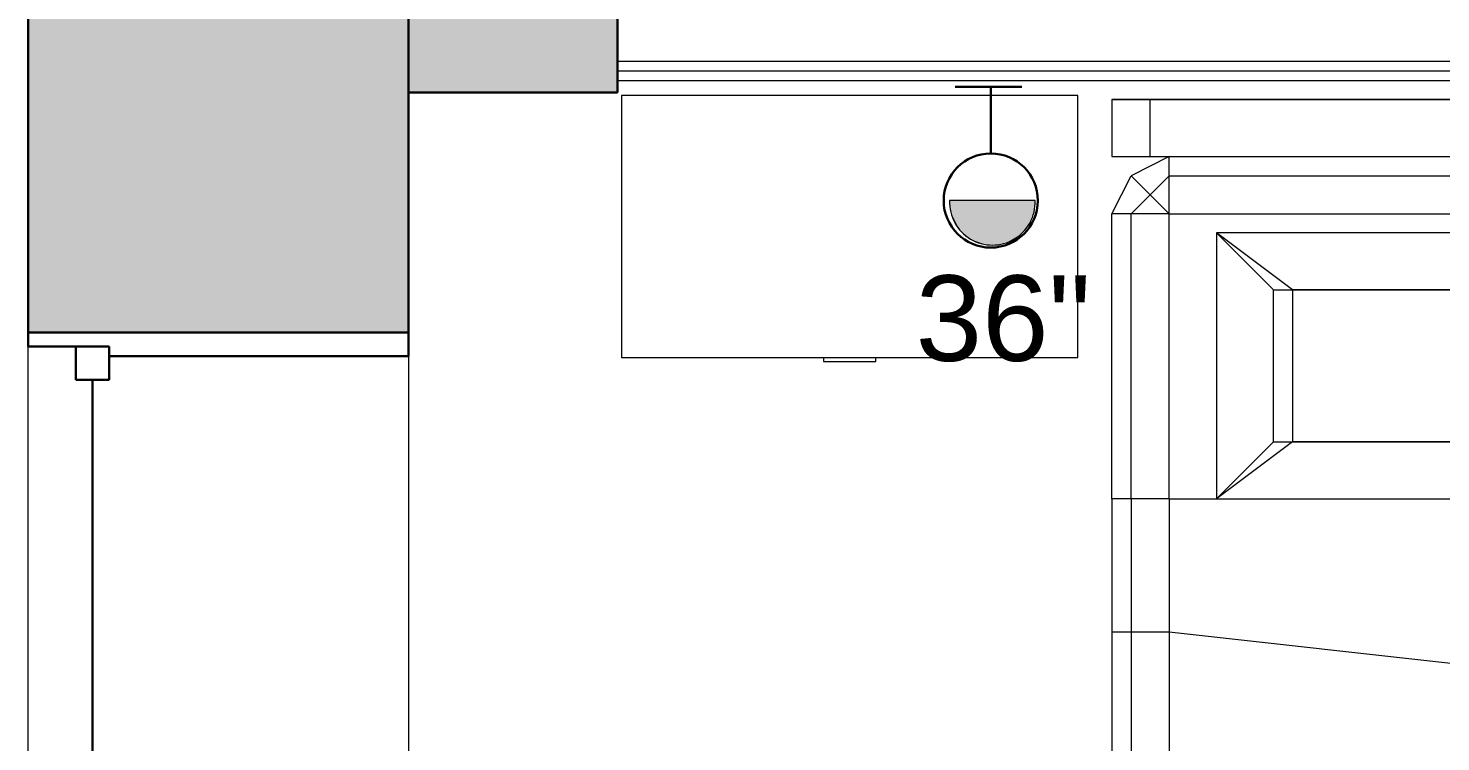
# Model space of a CAD drawing. Header units: inches. Extents: x -1159 to 2819, y -194 to 4438.
# Drawn here: x -1035.1 to -960.8, y 232 to 269.5 of the extents above; entities that cross this region are included whole.
import ezdxf

# ---------------------------------------------------------------- set-up
doc = ezdxf.new("R2010")
doc.units = ezdxf.units.IN
doc.header["$MEASUREMENT"] = 0
for name, color, linetype, lineweight in [('A-ANNO-NOTE', 131, 'Continuous', 40), ('A-GLAZ', 151, 'Continuous', 18), ('A-WALL', 113, 'Continuous', 18), ('A-WALL-PATT', 111, 'Continuous', 18), ('G-IMPT', 8, 'Continuous', 9), ('I-FURN', 30, 'Continuous', 9), ('I-WALL', 2, 'Continuous', 18)]:
    doc.layers.add(name, color=color, linetype=linetype, lineweight=lineweight)
doc.styles.add('Swis721 Lt BT', font='swissl.ttf', dxfattribs={"height": 4.5})

# ---------------------------------------------------------------- blocks, each defined once
blk = doc.blocks.new('Double Hung - side window 4_ X 4_6_-6972803-3RD FLOOR - POWER _ SIGNAL B')
at = {"layer": 'A-GLAZ', "color": 8, "lineweight": 30}
for p, q in [((-18.75, 10), (-18, 10)), ((-18, 5.75), (-18, 10)), ((18, 5.75), (18, 10)), ((18.75, 10), (18, 10)), ((-18, 7.5), (-18, 5.75)), ((-18, 7.5), (-16.25, 7.5)), ((-16.25, 7.5), (-16.25, 5.75)), ((16.25, 7.5), (16.25, 5.75)), ((18, 7.5), (16.25, 7.5)), ((18, 7.5), (18, 5.75)), ((-16.25, 6.625), (16.25, 6.625)), ((-18, 5.75), (-16.25, 5.75)), ((-18, 5.75), (-17.5, 5.75)), ((-17.5, -10), (-17.5, 5.75)), ((18, 5.75), (16.25, 5.75)), ((17.5, 5.75), (18, 5.75)), ((17.5, 5.75), (17.5, -10)), ((-17.5, -10), (-18.75, -10)), ((17.5, -10), (18.75, -10))]:
    blk.add_line(p, q, dxfattribs=at)
blk = doc.blocks.new('Bed_761 - 12ZBED05_dwg-V7-3RD FLOOR - POWER _ SIGNAL B')
at = {"layer": 'G-IMPT'}
for p, q in [((0, 78), (0, 0)), ((0, 78), (3, 78)), ((0, 76), (0, 78)), ((0, 78), (0, 76)), ((0, 0), (0, 78)), ((0, 0), (0, 78)), ((0, 78), (3, 78)), ((0, 78), (3, 78)), ((0, 78), (3, 78)), ((3, 78), (3, 0)), ((3, 78), (3, 75)), ((3, 78), (3, 76)), ((3, 78), (3, 76)), ((3, 78), (3, 0)), ((6, 78), (4, 77)), ((6, 78), (4, 77)), ((21, 78), (6, 78)), ((21, 78), (6, 78)), ((6, 77), (6, 78)), ((21, 78), (28, 78)), ((21, 78), (28, 78)), ((21, 77), (21, 78)), ((28, 78), (84, 78)), ((28, 78), (84, 78)), ((28, 78), (28, 77)), ((3, 75), (4, 77)), ((3, 75), (4, 77)), ((5, 76), (4, 77)), ((6, 77), (5, 76)), ((6, 75), (6, 77)), ((21, 77), (6, 77)), ((21, 75), (21, 77)), ((21, 77), (28, 77)), ((28, 77), (28, 75)), ((28, 77), (84, 77)), ((3, 76), (0, 76)), ((3, 76), (0, 76)), ((4, 75), (5, 76)), ((6, 75), (5, 76)), ((3, 75), (3, 3)), ((3, 75), (3, 3)), ((4, 75), (3, 75)), ((3, 75), (3, 3)), ((6, 75), (4, 75)), ((4, 75), (4, 3)), ((21, 75), (6, 75)), ((6, 75), (6, 3)), ((21, 75), (21, 72.5)), ((21, 75), (28, 75)), ((28, 75), (36, 3)), ((28, 75), (84, 75)), ((7, 42.5), (7, 72.5)), ((7, 72.5), (21, 72.5)), ((7, 72.5), (10, 69.5)), ((10, 68.5), (7, 72.5)), ((21, 72.5), (18, 69.5)), ((18, 68.5), (21, 72.5)), ((21, 72.5), (21, 42.5)), ((21, 72.5), (21, 42.5)), ((10, 69.5), (10, 68.5)), ((18, 69.5), (10, 69.5)), ((18, 69.5), (18, 68.5)), ((10, 68.5), (10, 46.5)), ((10, 46.5), (10, 68.5)), ((10, 68.5), (18, 68.5)), ((18, 68.5), (18, 46.5)), ((18, 46.5), (18, 68.5))]:
    blk.add_line(p, q, dxfattribs=at)
blk = doc.blocks.new('Bed_761 - Bed_761-V18-3RD FLOOR - POWER _ SIGNAL B')
at = {"extrusion": (0, 0, -1), "zscale": -1, "rotation": 180}
blk.add_blockref('Bed_761 - 12ZBED05_dwg-V7-3RD FLOOR - POWER _ SIGNAL B', (0, 0), dxfattribs=at)
blk = doc.blocks.new('Bed_Side_Table_5122 - T-4-6544423-3RD FLOOR - POWER _ SIGNAL B')
at = {"layer": 'I-FURN'}
for p, q in [((12, 3.992), (-12, 3.992)), ((-12, 3.992), (-12, -9.787)), ((12, -9.787), (12, 3.992)), ((-12, -9.787), (-1.378, -9.787)), ((-1.378, -9.787), (-1.378, -10)), ((-1.378, -9.787), (1.378, -9.787)), ((-1.378, -10), (1.378, -10)), ((1.378, -10), (1.378, -9.787)), ((1.378, -9.787), (12, -9.787))]:
    blk.add_line(p, q, dxfattribs=at)

msp = doc.modelspace()

# ---------------------------------------------------------------- hatches: boundary and pattern name
at = {"layer": 'A-ANNO-NOTE', "lineweight": 9}
for points in [[(-982.151, 259.886), (-986.601, 260.441), (-986.603, 260.361)], [(-986.538, 259.809), (-982.151, 259.886), (-986.603, 260.361)], [(-982.151, 259.886), (-982.105, 260.441), (-986.601, 260.441)], [(-982.859, 258.666), (-982.151, 259.886), (-986.538, 259.809)], [(-985.459, 258.389), (-986.538, 259.809), (-986.07, 258.894)], [(-986.07, 258.894), (-986.538, 259.809), (-986.468, 259.58)], [(-984.71, 258.127), (-982.859, 258.666), (-986.538, 259.809)], [(-984.71, 258.127), (-986.538, 259.809), (-985.459, 258.389)], [(-986.07, 258.894), (-986.468, 259.58), (-986.338, 259.289)], [(-982.859, 258.666), (-982.298, 259.432), (-982.151, 259.886)], [(-982.859, 258.666), (-982.538, 259.019), (-982.298, 259.432)], [(-985.459, 258.389), (-986.07, 258.894), (-985.725, 258.565)], [(-984.154, 258.107), (-982.859, 258.666), (-984.71, 258.127)], [(-984.154, 258.107), (-983.996, 258.127), (-982.859, 258.666)], [(-983.996, 258.127), (-983.61, 258.225), (-982.859, 258.666)], [(-983.61, 258.225), (-983.318, 258.351), (-982.859, 258.666)], [(-983.318, 258.351), (-983.248, 258.389), (-982.859, 258.666)], [(-984.71, 258.127), (-985.459, 258.389), (-985.096, 258.225)]]:
    msp.add_hatch(color=256, dxfattribs=at).paths.add_polyline_path(points, flags=0)
at = {"layer": 'A-WALL-PATT', "lineweight": 9}
h = msp.add_hatch(color=7, dxfattribs=at)
h.paths.add_polyline_path([(-1020.294, 16.255), (-1015.062, 16.255), (-1015.062, 96.005), (-1035.062, 96.005), (-1035.062, 16.255)], flags=0)
h.paths.add_polyline_path([(-1035.062, 133.505), (-1015.062, 133.505), (-1015.062, 216.005), (-1035.062, 216.005), (-1035.062, 149.624)], flags=0)
h.paths.add_polyline_path([(-1015.062, 253.505), (-1015.062, 342.005), (-1035.062, 342.005), (-1035.062, 253.505), (-1019.572, 253.505)], flags=0)
h.paths.add_polyline_path([(-1035.062, 379.505), (-1015.062, 379.505), (-1015.062, 468.124), (-1035.062, 468.124)], flags=0)
h.paths.add_polyline_path([(-1035.062, 505.624), (-1015.062, 505.624), (-1015.062, 604.374), (-1035.062, 604.374), (-1035.062, 546.409)], flags=0)
h.paths.add_polyline_path([(-1015.062, 641.874), (-1015.062, 729.874), (-1035.062, 729.874), (-1035.062, 641.874)], flags=0)
h.paths.add_polyline_path([(-1015.062, 767.374), (-1015.062, 789.874), (-1035.062, 789.874), (-1035.062, 767.374)], flags=0)
msp.add_hatch(color=7, dxfattribs=at).paths.add_polyline_path([(-1015.062, 266.124), (-1004.062, 266.124), (-1004.062, 335.936), (-1015.062, 335.936), (-1015.062, 269.932)], flags=0)

# ---------------------------------------------------------------- linework, layer by layer
at = {"layer": 'A-ANNO-NOTE', "lineweight": 30}
for p, q in [((-982.801, 266.422), (-986.307, 266.422)), ((-984.437, 266.422), (-984.437, 262.916))]:
    msp.add_line(p, q, dxfattribs=at)
at = {"layer": 'A-ANNO-NOTE', "lineweight": 9}
msp.add_line((-982.105, 260.441), (-986.601, 260.441), dxfattribs=at)
at = {"layer": 'A-ANNO-NOTE', "lineweight": 30}
msp.add_circle((-984.44, 260.441), 2.475, dxfattribs=at)
at = {"layer": 'A-ANNO-NOTE', "lineweight": 9}
msp.add_arc((-984.353, 260.348), 2.25, 177.64269, 2.35731, dxfattribs=at)
at = {"layer": 'A-WALL', "color": 8, "lineweight": 30}
for p, q in [((-1035.062, 342.005), (-1035.062, 253.505)), ((-1015.062, 253.505), (-1015.062, 342.005)), ((-1004.062, 266.124), (-1004.062, 335.936)), ((-1015.062, 266.124), (-1004.062, 266.124)), ((-1035.062, 253.505), (-1015.062, 253.505))]:
    msp.add_line(p, q, dxfattribs=at)
at = {"layer": 'A-WALL'}
for p, q in [((-654.446, 267.749), (-1004.062, 267.749)), ((-654.946, 267.249), (-1004.062, 267.249))]:
    msp.add_line(p, q, dxfattribs=at)
at = {"layer": 'A-WALL', "lineweight": 9}
for p, q in [((-1035.062, 216.005), (-1035.062, 253.505)), ((-1015.062, 253.505), (-1015.062, 216.005))]:
    msp.add_line(p, q, dxfattribs=at)
at = {"layer": 'I-WALL'}
msp.add_line((-1004.062, 266.749), (-655.446, 266.749), dxfattribs=at)

# ---------------------------------------------------------------- block references
at = {"layer": 'A-GLAZ', "rotation": 89.99999999999991}
msp.add_blockref('Double Hung - side window 4_ X 4_6_-6972803-3RD FLOOR - POWER _ SIGNAL B', (-1025.062, 234.755), dxfattribs=at)
at = {"layer": 'I-FURN'}
msp.add_blockref('Bed_Side_Table_5122 - T-4-6544423-3RD FLOOR - POWER _ SIGNAL B', (-991.854, 261.976), dxfattribs=at)
at = {"layer": 'I-FURN', "rotation": 269.9999999999991}
msp.add_blockref('Bed_761 - Bed_761-V18-3RD FLOOR - POWER _ SIGNAL B', (-900.062, 265.749), dxfattribs=at)

# ---------------------------------------------------------------- texts
at = {"layer": 'A-ANNO-NOTE', "lineweight": 9, "insert": (-988.39, 256.505), "char_height": 4.5, "width": 10.302, "attachment_point": 1, "style": 'Swis721 Lt BT'}
msp.add_mtext('36"', dxfattribs=at)

doc.saveas('drawing.dxf')
